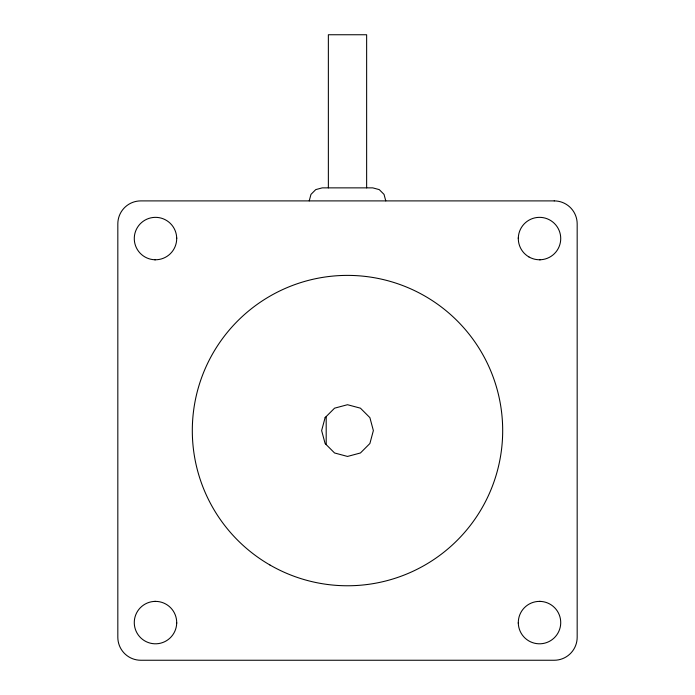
<?xml version="1.0" encoding="UTF-8"?>
<svg xmlns="http://www.w3.org/2000/svg" width="695" height="695" viewBox="0 0 695 695"><rect width="100%" height="100%" fill="white"/><g stroke="black" fill="none" stroke-linecap="round" stroke-linejoin="round"><path stroke-width="1.04" d="M176.678 623.406L176.695 622.59M518.305 238.559L518.322 237.751M309.223 200.898L310.969 194.383L315.738 189.613L322.254 187.867L372.746 187.867L379.262 189.613L384.031 194.383L385.777 200.898M539.52 259.765L540.328 259.756M154.672 601.401L155.48 601.384A21.206 21.206 0 0 1 173.854 633.197A21.206 21.206 0 0 1 137.115 633.197A21.206 21.206 0 0 1 155.48 601.384M154.672 259.756L155.48 259.765M539.52 601.384A21.206 21.206 0 0 1 557.885 633.197A21.206 21.206 0 0 1 521.146 633.197A21.206 21.206 0 0 1 539.52 601.384L540.328 601.401M518.305 622.59L518.322 623.406M176.678 237.751L176.695 238.559A21.206 21.206 0 0 1 144.881 256.924A21.206 21.206 0 0 1 144.881 220.193A21.206 21.206 0 0 1 176.695 238.559M366.639 187.867L366.639 34.75L328.361 34.75L328.361 187.867M326.19 416.557L326.19 444.591M325.104 417.643L321.637 430.579L325.104 443.506L334.564 452.975L347.5 456.441L360.436 452.975L369.896 443.506L373.363 430.579L369.896 417.643L360.436 408.173L347.5 404.716L334.564 408.173L325.104 417.643M554.21 200.898L140.79 200.898A22.97 22.97 0 0 0 117.829 223.868L117.829 637.28A22.97 22.97 0 0 0 140.79 660.25L554.21 660.25A22.97 22.97 0 0 0 577.171 637.28L577.171 223.868A22.97 22.97 0 0 0 554.21 200.898M269.903 564.974A155.185 155.185 0 0 0 502.685 430.579A155.185 155.185 0 0 0 269.903 296.183A155.185 155.185 0 0 0 269.903 564.974M528.912 256.924A21.206 21.206 0 0 0 560.726 238.559A21.206 21.206 0 0 0 528.912 220.193A21.206 21.206 0 0 0 528.912 256.924"/></g></svg>
